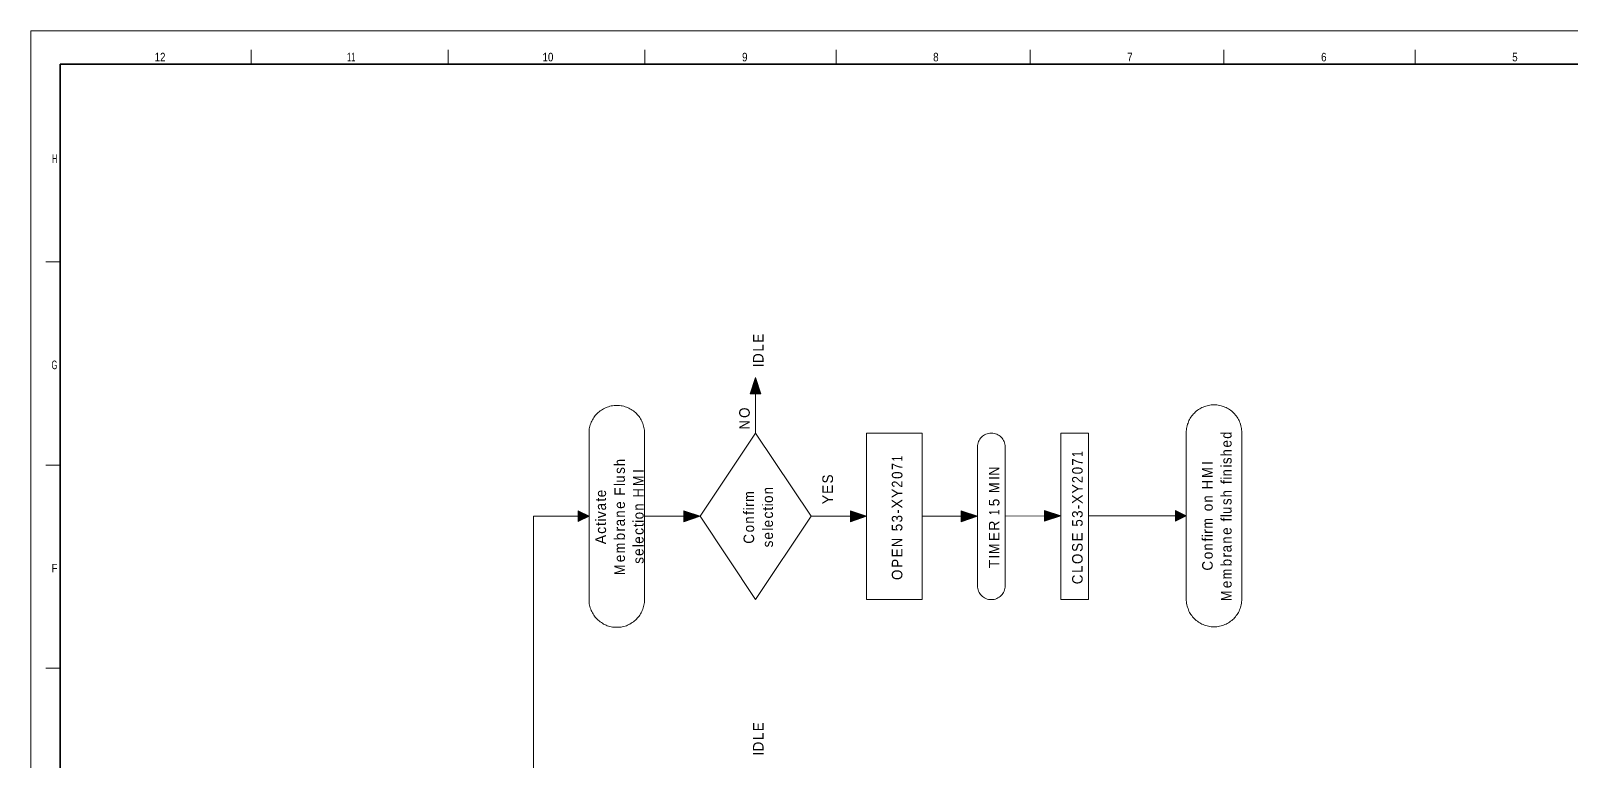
# Model space of a CAD drawing. Header units: millimetres. Extents: x 0 to 841, y 0 to 594.
# Drawn here: x 0 to 541, y 337 to 594 of the extents above; entities that cross this region are included whole.
import ezdxf
from ezdxf.enums import TextEntityAlignment as Align

# ---------------------------------------------------------------- set-up
doc = ezdxf.new("R2010")
doc.units = ezdxf.units.MM
doc.header["$LTSCALE"] = 1.5
for name, color, linetype, lineweight in [('1', 7, 'Continuous', 13), ('36', 7, 'Continuous', 13), ('9', 7, 'Continuous', 13)]:
    doc.layers.add(name, color=color, linetype=linetype, lineweight=lineweight)

msp = doc.modelspace()

# ---------------------------------------------------------------- hatches: boundary and pattern name
at = {"layer": '36'}
for points in [[(256.594, 466.315), (252.767, 466.315), (254.709, 472.032)], [(192.387, 421.379), (192.387, 425.152), (196.214, 423.265)], [(229.518, 421.322), (229.518, 425.152), (235.173, 423.265)], [(288.013, 421.322), (288.013, 425.152), (293.668, 423.265)], [(326.971, 421.322), (326.971, 425.152), (332.683, 423.265)], [(356.276, 421.494), (356.219, 425.267), (361.931, 423.437)], [(402.261, 421.55), (402.261, 425.324), (406.031, 423.437)]]:
    msp.add_hatch(color=256, dxfattribs=at).paths.add_polyline_path(points)

# ---------------------------------------------------------------- linework, layer by layer
at = {"layer": '1'}
for p, q in [((77.491, 587.261), (77.491, 582.228)), ((77.491, 587.261), (77.491, 582.228)), ((146.654, 587.261), (146.654, 582.228)), ((146.654, 587.261), (146.654, 582.228)), ((215.817, 587.261), (215.817, 582.228)), ((215.817, 587.261), (215.817, 582.228)), ((282.976, 587.261), (282.976, 582.228)), ((282.976, 587.261), (282.976, 582.228)), ((351.136, 587.261), (351.136, 582.228)), ((351.136, 587.261), (351.136, 582.228)), ((419.297, 587.261), (419.297, 582.228)), ((419.297, 587.261), (419.297, 582.228)), ((486.455, 587.261), (486.455, 582.228)), ((486.455, 587.261), (486.455, 582.228)), ((10.333, 512.761), (5.321, 512.761)), ((10.333, 512.761), (5.321, 512.761)), ((10.333, 441.28), (5.321, 441.28)), ((10.333, 441.28), (5.321, 441.28)), ((10.333, 369.799), (5.321, 369.799)), ((10.333, 369.799), (5.321, 369.799))]:
    msp.add_line(p, q, dxfattribs=at)
at = {"layer": '1', "lineweight": 35}
msp.add_lwpolyline([(829.263, 112.014), (829.263, 582.228), (10.333, 582.228), (10.333, 10.382)], dxfattribs=at)
msp.add_lwpolyline([(829.263, 112.014), (829.263, 582.228), (10.333, 582.228), (10.333, 10.382)], dxfattribs=at)
at = {"layer": '36'}
for p, q in [((254.709, 452.537), (254.709, 466.829)), ((176.678, 423.323), (192.844, 423.265)), ((176.678, 286.628), (176.678, 423.265)), ((215.694, 423.265), (229.975, 423.265)), ((274.189, 423.265), (288.469, 423.265)), ((313.204, 423.265), (327.485, 423.265)), ((342.452, 423.265), (356.733, 423.38)), ((371.699, 423.437), (402.717, 423.437))]:
    msp.add_line(p, q, dxfattribs=at)
for points in [[(256.594, 466.315), (252.767, 466.315), (254.709, 472.032)], [(274.189, 423.265), (254.709, 393.994), (235.173, 423.265), (254.709, 452.537)], [(293.668, 393.994), (293.668, 452.537), (313.204, 452.537), (313.204, 393.994)], [(342.452, 398.854), (342.452, 447.62), (342.394, 448.135), (342.338, 448.592), (342.224, 449.05), (342.052, 449.507), (341.824, 449.965), (341.595, 450.365), (341.309, 450.707), (340.967, 451.05), (340.624, 451.394), (340.281, 451.68), (339.881, 451.908), (339.424, 452.137), (338.967, 452.308), (338.51, 452.423), (338.054, 452.48), (337.539, 452.537), (337.025, 452.48), (336.568, 452.423), (336.111, 452.308), (335.654, 452.137), (335.197, 451.908), (334.797, 451.68), (334.454, 451.394), (334.112, 451.05), (333.769, 450.707), (333.483, 450.365), (333.255, 449.965), (333.026, 449.507), (332.912, 449.05), (332.798, 448.592), (332.683, 448.135), (332.683, 447.62), (332.683, 447.62), (332.683, 398.854), (332.683, 398.339), (332.798, 397.882), (332.912, 397.368), (333.026, 396.968), (333.255, 396.51), (333.483, 396.109), (333.769, 395.767), (334.112, 395.424), (334.454, 395.08), (334.797, 394.794), (335.197, 394.566), (335.654, 394.338), (336.111, 394.166), (336.568, 394.052), (337.025, 393.994), (337.539, 393.994), (338.054, 393.994), (338.51, 394.052), (338.967, 394.166), (339.424, 394.338), (339.881, 394.566), (340.281, 394.794), (340.624, 395.08), (340.967, 395.424), (341.309, 395.767), (341.595, 396.109), (341.824, 396.51), (342.052, 396.968), (342.224, 397.368), (342.338, 397.882), (342.394, 398.339), (342.452, 398.854)], [(361.931, 393.994), (361.931, 452.537), (371.699, 452.537), (371.699, 393.994)], [(192.387, 421.379), (192.387, 425.152), (196.214, 423.265)], [(229.518, 421.322), (229.518, 425.152), (235.173, 423.265)], [(288.013, 421.322), (288.013, 425.152), (293.668, 423.265)], [(326.971, 421.322), (326.971, 425.152), (332.683, 423.265)], [(356.276, 421.494), (356.219, 425.267), (361.931, 423.437)], [(402.261, 421.55), (402.261, 425.324), (406.031, 423.437)]]:
    msp.add_lwpolyline(points, close=True, dxfattribs=at)
for points in [[(215.694, 393.994), (215.694, 452.537), (215.694, 452.994), (215.636, 453.509), (215.58, 454.024), (215.465, 454.48), (215.351, 454.938), (215.237, 455.395), (215.065, 455.853), (214.894, 456.31), (214.723, 456.71), (214.494, 457.168), (214.265, 457.568), (214.037, 457.968), (213.751, 458.369), (213.466, 458.711), (213.123, 459.054), (212.838, 459.398), (212.494, 459.74), (212.152, 460.026), (211.752, 460.312), (211.352, 460.598), (211.009, 460.827), (210.553, 461.055), (210.153, 461.284), (209.696, 461.513), (209.296, 461.684), (208.839, 461.798), (208.382, 461.97), (207.868, 462.084), (207.411, 462.142), (206.897, 462.198), (206.439, 462.256), (205.925, 462.256), (205.411, 462.256), (204.954, 462.198), (204.44, 462.142), (203.983, 462.084), (203.469, 461.97), (203.012, 461.798), (202.555, 461.684), (202.155, 461.513), (201.698, 461.284), (201.298, 461.055), (200.898, 460.827), (200.498, 460.598), (200.099, 460.312), (199.756, 460.026), (199.356, 459.74), (199.013, 459.398), (198.728, 459.054), (198.385, 458.711), (198.099, 458.369), (197.871, 457.968), (197.585, 457.568), (197.357, 457.168), (197.128, 456.71), (196.957, 456.31), (196.786, 455.853), (196.614, 455.395), (196.5, 454.938), (196.386, 454.48), (196.272, 454.024), (196.214, 453.509), (196.214, 452.994), (196.214, 452.537), (196.214, 452.537), (196.214, 393.994), (196.214, 393.48), (196.214, 392.965), (196.272, 392.508), (196.386, 391.994), (196.5, 391.536), (196.614, 391.079), (196.786, 390.621), (196.957, 390.164), (197.128, 389.764), (197.357, 389.306), (197.585, 388.906), (197.871, 388.506), (198.099, 388.106), (198.385, 387.763), (198.728, 387.42), (199.013, 387.077), (199.356, 386.734), (199.756, 386.448), (200.099, 386.162), (200.498, 385.876), (200.898, 385.647), (201.298, 385.361), (201.698, 385.191), (202.155, 384.961), (202.555, 384.79), (203.012, 384.619), (203.469, 384.504), (203.983, 384.39), (204.44, 384.333), (204.954, 384.276), (205.411, 384.218), (205.925, 384.218), (206.439, 384.218)], [(425.567, 394.166), (425.567, 452.709), (425.567, 453.223), (425.51, 453.68), (425.453, 454.194), (425.339, 454.652), (425.224, 455.109), (425.11, 455.624), (424.939, 456.024), (424.768, 456.482), (424.596, 456.939), (424.368, 457.339), (424.139, 457.739), (423.91, 458.139), (423.625, 458.539), (423.339, 458.883), (422.997, 459.283), (422.711, 459.569), (422.369, 459.912), (422.025, 460.255), (421.626, 460.541), (421.226, 460.769), (420.883, 461.055), (420.426, 461.284), (420.026, 461.513), (419.569, 461.684), (419.169, 461.856), (418.713, 462.027), (418.255, 462.142), (417.741, 462.256), (417.284, 462.37), (416.77, 462.428), (416.313, 462.428), (415.799, 462.484), (415.285, 462.428), (414.828, 462.428), (414.313, 462.37), (413.857, 462.256), (413.343, 462.142), (412.886, 462.027), (412.428, 461.856), (412.029, 461.684), (411.572, 461.513), (411.172, 461.284), (410.772, 461.055), (410.372, 460.769), (409.972, 460.541), (409.572, 460.255), (409.23, 459.912), (408.887, 459.569), (408.602, 459.283), (408.258, 458.883), (407.973, 458.539), (407.687, 458.139), (407.459, 457.739), (407.231, 457.339), (407.002, 456.939), (406.831, 456.482), (406.659, 456.024), (406.487, 455.624), (406.373, 455.109), (406.259, 454.652), (406.145, 454.194), (406.088, 453.68), (406.031, 453.223), (406.031, 452.709), (406.031, 452.709), (406.031, 452.709), (406.031, 394.166), (406.031, 393.651), (406.088, 393.137), (406.145, 392.68), (406.259, 392.165), (406.373, 391.708), (406.487, 391.25), (406.659, 390.793), (406.831, 390.335), (407.002, 389.935), (407.231, 389.478), (407.459, 389.078), (407.687, 388.678), (407.973, 388.335), (408.258, 387.935), (408.602, 387.591), (408.887, 387.248), (409.23, 386.962), (409.572, 386.62), (409.972, 386.334), (410.372, 386.048), (410.772, 385.819), (411.172, 385.591), (411.572, 385.361), (412.029, 385.191), (412.428, 385.019), (412.886, 384.847), (413.343, 384.733), (413.857, 384.619), (414.313, 384.504), (414.828, 384.447), (415.285, 384.39), (415.799, 384.39)], [(206.439, 384.218), (206.897, 384.276), (207.411, 384.333), (207.868, 384.39), (208.382, 384.504), (208.839, 384.619), (209.296, 384.79), (209.696, 384.961), (210.153, 385.191), (210.553, 385.361), (211.009, 385.647), (211.352, 385.876), (211.752, 386.162), (212.152, 386.448), (212.494, 386.734), (212.838, 387.077), (213.123, 387.42), (213.466, 387.763), (213.751, 388.106), (214.037, 388.506), (214.265, 388.906), (214.494, 389.306), (214.723, 389.764), (214.894, 390.164), (215.065, 390.621), (215.237, 391.079), (215.351, 391.536), (215.465, 391.994), (215.58, 392.508), (215.636, 392.965), (215.694, 393.48), (215.694, 393.994), (215.694, 393.994)], [(415.799, 384.39), (416.313, 384.39), (416.77, 384.447), (417.284, 384.504), (417.741, 384.619), (418.255, 384.733), (418.713, 384.847), (419.169, 385.019), (419.569, 385.191), (420.026, 385.361), (420.426, 385.591), (420.883, 385.819), (421.226, 386.048), (421.626, 386.334), (422.025, 386.62), (422.369, 386.962), (422.711, 387.248), (422.997, 387.591), (423.339, 387.935), (423.625, 388.335), (423.91, 388.678), (424.139, 389.078), (424.368, 389.478), (424.596, 389.935), (424.768, 390.335), (424.939, 390.793), (425.11, 391.25), (425.224, 391.708), (425.339, 392.165), (425.453, 392.68), (425.51, 393.137), (425.567, 393.651), (425.567, 394.166), (425.567, 394.166)]]:
    msp.add_lwpolyline(points, dxfattribs=at)
at = {"layer": '9'}
msp.add_lwpolyline([(0, 0), (841, 0), (841, 594), (0, 594)], close=True, dxfattribs=at)
msp.add_lwpolyline([(0, 0), (841, 0), (841, 594), (0, 594)], close=True, dxfattribs=at)

# ---------------------------------------------------------------- texts
at = {"layer": '1'}
for s, width, p in [('12', 0.85, (45.415, 583.235)), ('12', 0.85, (45.415, 583.235)), ('11', 0.65, (112.578, 583.235)), ('11', 0.65, (112.578, 583.235)), ('10', 0.85, (181.736, 583.235)), ('10', 0.85, (181.736, 583.235)), ('9', 0.85, (250.906, 583.235)), ('9', 0.85, (250.906, 583.235)), ('8', 0.85, (318.064, 583.235)), ('8', 0.85, (318.064, 583.235)), ('7', 0.85, (386.224, 583.235)), ('7', 0.85, (386.224, 583.235)), ('6', 0.85, (454.385, 583.235)), ('6', 0.85, (454.385, 583.235)), ('5', 0.85, (521.543, 583.235)), ('5', 0.85, (521.543, 583.235))]:
    msp.add_text(s, height=3.02, dxfattribs=dict(at, width=width)).set_placement(p, align=Align.CENTER)
for s, width, p in [('H', 0.65, (9.329, 547.494)), ('H', 0.65, (9.329, 547.494)), ('G', 0.65, (9.329, 475.007)), ('G', 0.65, (9.329, 475.007)), ('F', 0.8, (9.329, 403.526)), ('F', 0.8, (9.329, 403.526))]:
    msp.add_text(s, height=3.02, dxfattribs=dict(at, width=width)).set_placement(p, align=Align.RIGHT)
at = {"layer": '36'}
for s, width, p in [('E', 0.95, (257.509, 484.266)), ('L', 0.95, (257.509, 481.18)), ('D', 0.95, (257.509, 477.177)), ('O', 0.95, (252.653, 457.854)), ('N', 0.9, (252.653, 453.852)), ('d', 0.9, (421.969, 450.536)), ('e', 0.95, (421.969, 447.449)), ('1', 0.7, (306.292, 442.589)), ('1', 0.7, (369.643, 444.19)), ('h', 0.9, (421.969, 444.361)), ('s', 0.95, (421.969, 441.617)), ('h', 0.9, (208.782, 440.931)), ('s', 0.95, (208.782, 438.187)), ('0', 0.95, (306.292, 436.415)), ('7', 0.9, (306.292, 439.502)), ('N', 0.9, (340.395, 437.558)), ('0', 0.95, (369.643, 438.016)), ('7', 0.9, (369.643, 441.103)), ('M', 0.9, (415.342, 436.757)), ('n', 0.9, (421.969, 437.33)), ('F', 0.95, (208.782, 430.526)), ('u', 0.9, (208.782, 435.1)), ('M', 0.9, (215.351, 433.899)), ('n', 0.9, (260.821, 431.041)), ('S', 0.95, (281.9, 434.814)), ('E', 0.95, (281.9, 431.155)), ('2', 0.9, (306.292, 433.328)), ('M', 0.9, (340.395, 431.441)), ('2', 0.9, (369.643, 434.928)), ('H', 0.9, (415.342, 432.756)), ('e', 0.95, (202.155, 429.954)), ('a', 0.95, (202.155, 425.324)), ('e', 0.95, (208.782, 425.895)), ('H', 0.9, (215.351, 429.898)), ('n', 0.9, (215.351, 425.267)), ('m', 0.9, (254.195, 428.354)), ('o', 0.95, (260.821, 427.954)), ('5', 0.95, (340.395, 426.81)), ('n', 0.9, (415.342, 428.125)), ('o', 0.95, (415.342, 425.038)), ('h', 0.9, (421.969, 429.954)), ('s', 0.95, (421.969, 427.21)), ('n', 0.9, (208.782, 422.809)), ('a', 0.95, (208.782, 419.721)), ('o', 0.95, (215.351, 422.18)), ('n', 0.9, (254.195, 420.693)), ('3', 0.95, (306.292, 421.093)), ('-', 0.9, (306.292, 424.18)), ('1', 0.7, (340.395, 423.723)), ('3', 0.95, (369.643, 422.694)), ('5', 0.95, (369.643, 419.607)), ('-', 0.9, (369.643, 425.781)), ('m', 0.9, (415.342, 418.92)), ('u', 0.9, (421.969, 424.123)), ('b', 0.95, (208.782, 414.805)), ('C', 0.95, (254.195, 413.604)), ('o', 0.95, (254.195, 417.606)), ('e', 0.95, (260.821, 419.378)), ('e', 0.95, (260.821, 415.091)), ('5', 0.95, (306.292, 418.006)), ('E', 0.95, (340.395, 414.519)), ('E', 0.95, (369.643, 414.404)), ('e', 0.95, (421.969, 416.748)), ('m', 0.9, (208.782, 410.231)), ('e', 0.95, (215.351, 413.604)), ('e', 0.95, (215.351, 409.316)), ('s', 0.95, (260.821, 412.346)), ('N', 0.9, (306.292, 412.461)), ('E', 0.95, (306.292, 408.802)), ('M', 0.9, (340.395, 409.945)), ('S', 0.95, (369.643, 410.746)), ('n', 0.9, (415.342, 411.26)), ('n', 0.9, (421.969, 413.661)), ('a', 0.95, (421.969, 410.574)), ('M', 0.9, (208.782, 402.57)), ('e', 0.95, (208.782, 407.143)), ('s', 0.95, (215.351, 406.572)), ('P', 0.95, (306.292, 405.143)), ('O', 0.95, (369.643, 406.457)), ('L', 0.95, (369.643, 403.37)), ('C', 0.95, (415.342, 404.171)), ('o', 0.95, (415.342, 408.172)), ('b', 0.95, (421.969, 405.657)), ('O', 0.95, (306.292, 400.855)), ('C', 0.95, (369.643, 399.369)), ('m', 0.9, (421.969, 401.083)), ('e', 0.95, (421.969, 397.996)), ('M', 0.9, (421.969, 393.423)), ('E', 0.95, (257.509, 347.687)), ('L', 0.95, (257.509, 344.599)), ('D', 0.95, (257.509, 340.598))]:
    msp.add_text(s, height=3.713, rotation=90, dxfattribs=dict(at, width=width)).set_placement(p)
for s, p in [('I', (257.509, 475.634)), ('I', (215.351, 438.473)), ('I', (415.342, 441.331)), ('i', (421.969, 440.417)), ('l', (208.782, 433.899)), ('Y', (306.292, 429.669)), ('I', (340.395, 436.015)), ('Y', (369.643, 431.269)), ('i', (421.969, 436.129)), ('f', (421.969, 434.585)), ('t', (202.155, 428.411)), ('r', (254.195, 426.524)), ('i', (260.821, 426.753)), ('Y', (281.9, 427.496)), ('X', (306.292, 426.009)), ('X', (369.643, 427.61)), ('i', (202.155, 421.379)), ('v', (202.155, 422.58)), ('i', (254.195, 425.324)), ('f', (254.195, 423.78)), ('t', (260.821, 425.209)), ('c', (260.821, 422.465)), ('l', (421.969, 422.923)), ('f', (421.969, 421.379)), ('A', (202.155, 413.432)), ('t', (202.155, 419.835)), ('c', (202.155, 417.091)), ('r', (208.782, 417.891)), ('i', (215.351, 420.979)), ('t', (215.351, 419.435)), ('c', (215.351, 416.691)), ('l', (260.821, 418.177)), ('R', (340.395, 418.177)), ('i', (415.342, 415.891)), ('r', (415.342, 417.091)), ('l', (215.351, 412.403)), ('f', (415.342, 414.347)), ('I', (340.395, 408.402)), ('T', (340.395, 405.028)), ('r', (421.969, 408.744)), ('I', (257.509, 339.054))]:
    msp.add_text(s, height=3.713, rotation=90, dxfattribs=at).set_placement(p)

doc.saveas('drawing.dxf')
